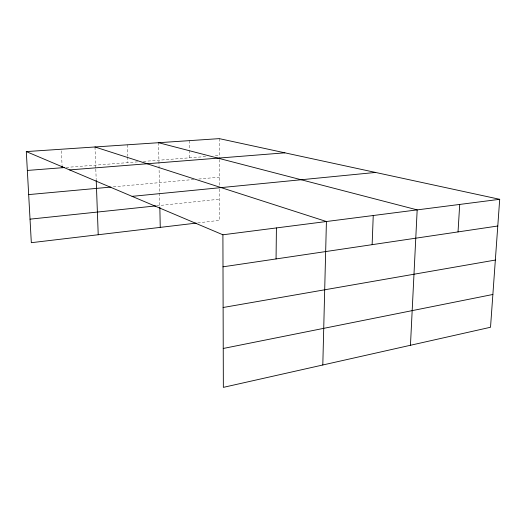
<?xml version="1.0" encoding="UTF-8"?>
<svg xmlns="http://www.w3.org/2000/svg" width="526" height="526" viewBox="0 0 526 526"><rect width="100%" height="100%" fill="white"/><g stroke="black" fill="none" stroke-linecap="round" stroke-linejoin="round"><path stroke-width="0.39" stroke-dasharray="2.63 1.97" d="M197.75 222.925L219.592 220.328L219.467 186.947M156.59 205.817L219.513 199.19M113.32 186.855L193.936 179.484M198.716 179.044L219.434 177.15M66.256 167.413L137.68 161.863M143.394 161.416L206.527 156.505M215.344 155.821L219.349 155.512M61.397 150.844L62.061 165.322M94.989 146.978L95.778 168.34M95.811 169.142L96.192 179.57M127.377 144.801L127.7 156.143M127.726 156.952L127.884 162.619M158.563 142.71L159.549 192.431M159.569 193.246L159.812 205.482M189.498 140.633L189.603 149.634M189.61 150.449L189.695 157.813M219.283 138.634L219.362 158.714M219.362 159.516L219.467 186.132"/><path stroke-width="0.79" d="M276.058 258.937L276.42 227.929M322.806 364.991L326.416 221.518L94.989 146.978M372.138 244.669L373.243 215.515M410.458 345.266L417.177 209.881L158.563 142.71M458.028 231.913L459.711 204.43M26.3 151.587L219.283 138.634L499.7 199.308L490.521 327.257L223.353 387.366L222.906 234.787L26.3 151.587L31.323 242.69L196.132 223.116M223.234 348.475L492.875 294.468M223.116 307.5L495.341 260.048M222.998 266.82L497.787 226.009M222.906 234.787L499.7 199.308M30.028 219.158L155.781 205.903M132.079 196.349L375.551 172.443M28.674 194.6L110.92 187.072M69.61 169.911L284.882 152.829M27.339 170.444L64.619 167.544M62.094 166.124L62.173 167.735M96.219 180.372L98.224 234.747M159.845 207.106L160.246 227.377"/></g></svg>
